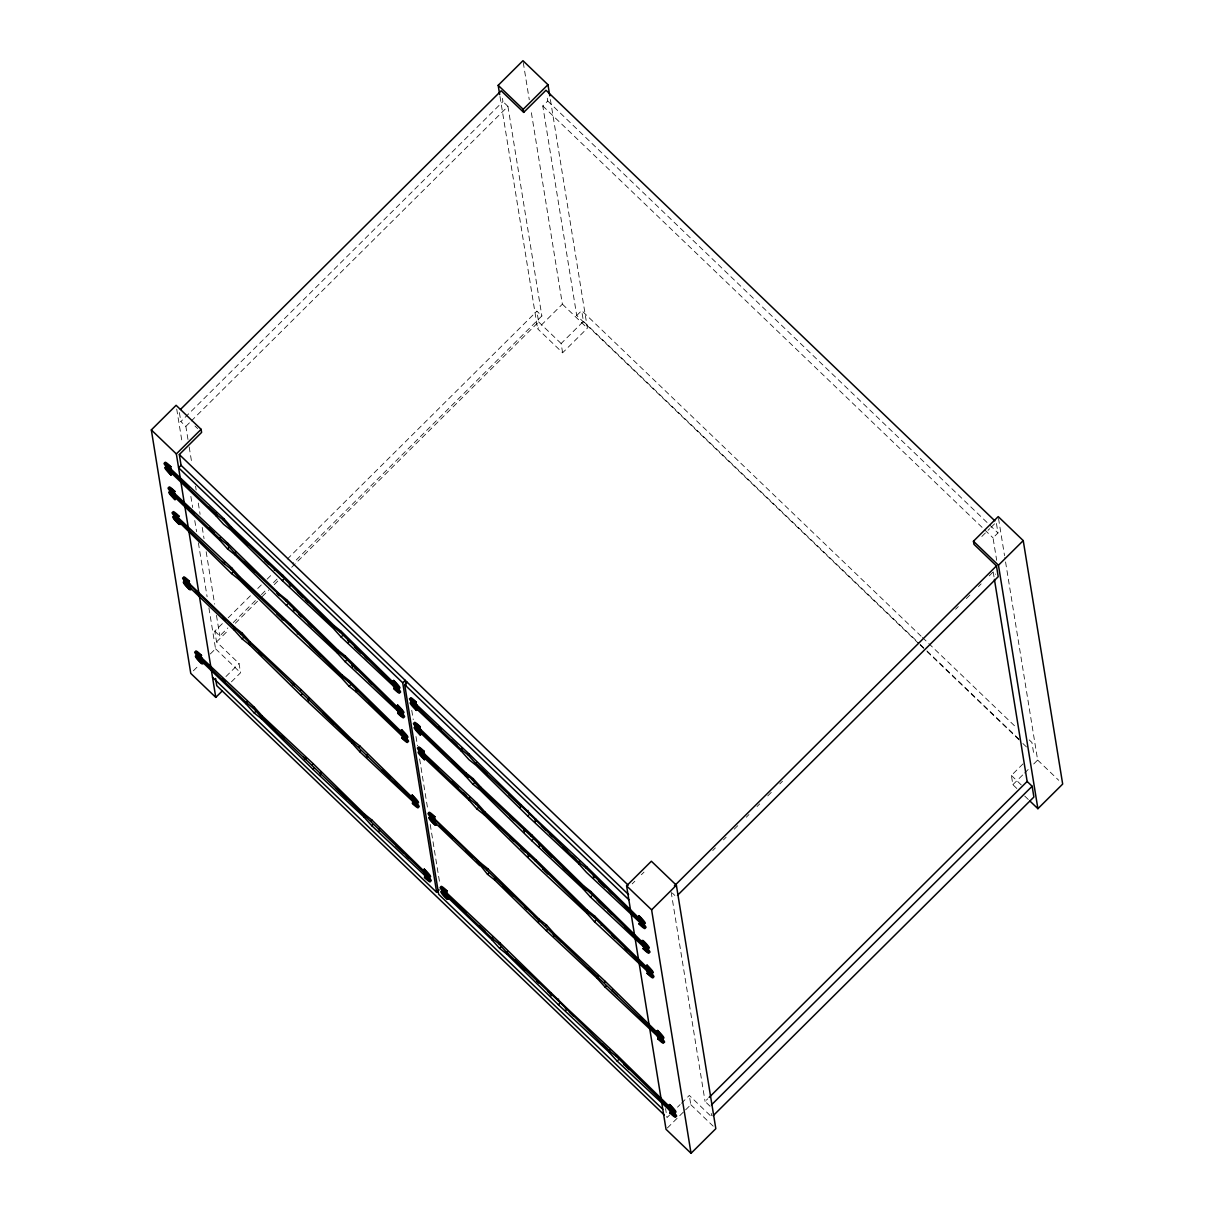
<?xml version="1.0" encoding="UTF-8"?>
<svg xmlns="http://www.w3.org/2000/svg" width="1214" height="1214" viewBox="0 0 1214 1214"><rect width="100%" height="100%" fill="white"/><g stroke="black" fill="none" stroke-linecap="round" stroke-linejoin="round"><path stroke-width="0.75" stroke-dasharray="5 3.75" d="M187.973 439.483L185.863 426.372L180.856 421.577L502.93 101.581L502.05 96.194M185.863 426.372L189.885 422.381M191.22 421.046L507.938 106.377L502.93 101.581M918.861 643.724L576.726 315.503L542.779 105.952L547.742 101.02L546.861 95.633M231.419 681.843L240.554 672.768L239.052 663.527L216.547 641.933L214.802 631.143L222.845 623.146M228.217 617.805L251.025 595.148M257.732 588.471L261.769 584.48M267.126 579.139L272.497 573.812M287.263 559.138L536.876 311.148L541.869 315.943L292.271 563.933M214.802 631.143L219.795 635.939L227.853 627.942M233.225 622.6L256.033 599.944M261.405 594.602L266.761 589.276M273.484 582.614L277.505 578.608M216.547 641.933L228.627 629.929M235.334 623.268L260.828 597.925M262.163 596.59L268.886 589.928M274.243 584.602L278.279 580.596M291.694 567.257L538.621 321.922L536.876 311.148M193.375 670.796L198.595 665.621M210.326 653.951L215.546 648.777L208.914 607.88M550.382 99.563L587.409 328.159L562.628 352.773L537.62 328.782L562.386 304.168L531.079 110.884M576.726 315.503L581.673 310.587L921.077 636.166M225.941 676.562L239.052 663.527M562.628 352.773L561.126 343.532L583.433 321.376L581.673 310.587M632.206 883.853L634.816 881.258M641.387 874.733L643.997 872.122M981.822 536.497L989.683 528.682M991.003 527.377L996.239 522.157L997.984 532.946L993.037 537.863L996.679 560.322M712.724 850.559L715.41 847.888M723.468 839.891L726.154 837.22M734.197 829.223L738.233 825.232M746.276 817.234L748.962 814.564M757.02 806.566L759.706 803.896M767.749 795.898L771.77 791.892M779.828 783.895L782.514 781.224M955.63 609.231L958.316 606.56M966.359 598.563L970.396 594.557M978.438 586.559L981.124 583.888M989.182 575.891L993.204 571.9L995.708 574.298M669.627 1114.998L667.017 1117.593L665.56 1108.61M677.503 1107.168L680.128 1104.573M681.433 1103.268L689.309 1095.438L711.814 1117.047L711.237 1113.45M1016.831 788.478L1012.886 784.684L1011.383 775.442L1024.495 762.407M667.336 1128.003L684.286 1111.174M685.591 1109.869L690.812 1104.694L689.309 1095.438M1012.886 784.684L1023.311 774.335M1024.616 773.03L1028.531 769.145M1033.736 763.97L1037.651 760.07L1004.843 557.499M710.069 1106.258L705.076 1101.447L707.762 1098.791M547.742 101.02L997.984 532.946M542.779 105.952L993.037 537.863M922.443 637.487L1015.511 726.746M1029.199 739.887L1031.93 742.513L1033.675 753.287M583.433 321.376L918.725 643.01M920.091 644.331L925.569 649.581M926.935 650.886L1021.369 741.481M920.227 645.029L925.705 650.279M927.071 651.599L1021.505 742.179M1022.871 743.484L1026.983 747.429M562.386 304.168L587.409 328.159M1037.651 760.07L1058.714 780.283M538.621 321.922L561.126 343.532M1011.383 775.442L1023.296 786.884M1024.722 796.065L1028.683 799.844M194.999 426.038L197.654 428.572M672.374 893.094L674.878 895.492M215.546 648.777L240.554 672.768M690.812 1104.694L713.179 1126.152M998.53 518.469L1004.539 555.648M993.204 571.9L994.114 577.515M671.13 891.895L705.076 1101.447M523.264 62.551L529.274 99.73M507.938 106.377L541.869 315.943M499.986 96.467L537.62 328.782M411.743 710.311L413.261 719.674M415.992 736.519L417.495 745.866M419.619 758.962L427.798 809.48M430.226 824.458L439.62 882.457M189.187 446.964L191.615 461.927M195.56 486.253L196.167 490.001M198.277 503.097L200.098 514.326M202.222 527.422L204.043 538.652M206.168 551.748L214.65 604.132M216.471 615.361L219.795 635.939M179.399 412.593L180.856 421.577M176.713 409.027L182.13 442.488M190.856 496.374L192.662 507.528M194.771 520.533L196.577 531.686M198.383 542.84L207.108 596.742"/><path stroke-width="1.5" d="M406.993 740.024L406.356 738.582M430.56 880.742A7.466 0.986 45.2 0 0 430.287 878.982L429.24 877.707A7.466 0.986 45.2 0 0 427.95 876.25L423.398 870.575L424.308 869.133A7.466 0.986 45.2 0 1 429.604 874.824A7.466 0.986 45.2 0 1 429.893 876.584L428.967 875.992M647.715 946.601C632.206 928.467 655.378 957.239 642.51 944.234L589.761 892.457L582.477 886.645L530.973 836.067L479.925 788.265L472.2 779.676L418.527 729.386L415.051 724.773L419.194 727.656A7.466 0.986 45.2 0 0 414.141 723.438A7.466 0.986 45.2 0 0 414.429 725.198L415.461 726.488A7.466 0.986 45.2 0 0 419.71 730.904L419.862 731.83A7.466 0.986 45.2 0 0 415.734 728.188L414.809 727.596A7.466 0.986 45.2 0 0 415.097 729.356A7.466 0.986 45.2 0 0 420.393 735.062L421.379 734.075M222.299 690.903L215.773 697.382L190.765 673.391L151.325 429.923L176.106 405.309L201.114 429.316L201.615 432.396L179.323 454.537L181.068 465.326L628.594 894.627M499.682 94.601L498.18 85.314L522.961 60.7L547.969 84.692L549.775 95.845M180.446 409.467L501.185 90.792L523.689 112.386L545.997 90.246L994.873 520.852M215.773 697.382L176.349 453.93L201.114 429.316M523.689 112.386L523.188 109.306L547.969 84.692M394.383 685.394L395.369 684.408L341.362 631.417L334.093 625.605L282.589 575.026L231.525 527.225L223.801 518.651L169.99 468.194L170.795 466.631A7.466 0.986 45.2 0 0 165.741 462.413A7.466 0.986 45.2 0 0 166.03 464.158M169.004 469.181L170.795 466.631M169.292 471.032L170.294 470.046M169.884 468.073L165.665 464.719L170.248 470.379L171.25 469.393L166.667 463.748L170.87 467.087M167.229 468.088L171.918 473.566L171.007 475.008A7.466 0.986 45.2 0 1 165.711 469.302A7.466 0.986 45.2 0 1 165.423 467.557L166.348 468.134A7.466 0.986 45.2 0 1 170.476 471.776L171.326 469.864A7.466 0.986 45.2 0 1 169.823 468.422M171.007 475.008L166.242 469.074L170.552 472.231L171.553 471.244M170.931 474.553L171.918 473.566M181.068 465.326L178.595 467.785L402.714 682.799L436.661 892.351L439.134 889.892M398.374 710.053L399.376 709.067L345.368 656.076L338.084 650.264L286.58 599.686L279.296 593.874L227.792 543.295L173.981 492.854L174.786 491.275A7.466 0.986 45.2 0 0 169.732 487.057A7.466 0.986 45.2 0 0 170.021 488.817M172.995 493.825L174.786 491.275M173.283 495.676L174.285 494.69M173.875 492.732L169.672 489.379L174.255 495.039L175.241 494.052L170.658 488.392L174.862 491.746M174.467 496.42L175.317 494.523L174.467 496.42A7.466 0.986 45.2 0 0 170.339 492.793L169.429 492.201A7.466 0.986 45.2 0 0 169.702 493.961A7.466 0.986 45.2 0 0 174.998 499.667L175.909 498.21L171.447 493.233M174.998 499.667L170.233 493.719L174.543 496.89L175.544 495.904M174.922 499.197L175.909 498.21M402.365 734.698L403.367 733.711L349.359 680.735L342.075 674.923L290.571 624.345L239.522 576.544L231.783 567.955L177.972 517.498L178.777 515.935A7.466 0.986 45.2 0 0 173.329 512.46M176.986 518.484L178.777 515.935M177.29 520.336L179.232 518.712L175.286 514.493M179.308 519.167L178.473 521.079L179.308 519.167A7.466 0.986 45.2 0 1 177.805 517.725M175.438 517.892C190.477 536.269 163.662 509.167 178.549 521.55L179.535 520.563M178.913 523.856L179.9 522.87M170.248 470.379L215.531 513.81L216.517 512.839M396.614 687.215L395.673 686.259L393.806 688.353L398.01 691.692L394.535 687.094L341.119 637.031L333.395 628.442L282.346 580.641L230.842 530.063L223.558 524.251L215.834 515.662L216.82 514.675L208.838 507.012M215.531 513.81L222.815 519.622L223.801 518.651M174.255 495.039L219.522 538.47L220.508 537.483M398.511 687.412L399.239 687.883A7.466 0.986 45.2 0 0 398.966 686.122A7.466 0.986 45.2 0 0 393.67 680.432C391.06 682.647 404.748 693.285 393.124 684.18L340.375 632.403L333.091 626.591L281.587 576.013L230.539 528.211L231.525 527.225M400.954 714.029L398.784 712.011L397.797 712.997L402.001 716.351L398.526 711.738L345.125 661.691L337.386 653.102L286.337 605.3L234.833 554.722L227.549 548.91L219.825 540.321L220.811 539.335M416.888 801.938L417.813 802.53A7.466 0.986 45.2 0 0 417.525 800.77A7.466 0.986 45.2 0 0 412.229 795.064C409.619 797.294 423.322 807.917 411.698 798.827L184.133 579.548L188.443 582.72L189.369 581.263A7.466 0.986 45.2 0 0 184.316 577.045A7.466 0.986 45.2 0 0 184.604 578.805M219.522 538.47L226.806 544.282L227.792 543.295M187.563 583.813L189.369 581.263M187.867 585.664L188.853 584.678M188.823 585.027L189.809 584.04L185.226 578.38L189.445 581.734M189.885 584.511L189.05 586.408L189.885 584.511A7.466 0.986 45.2 0 1 188.382 583.069M186.015 583.221C201.069 601.598 174.239 574.495 189.126 586.878L190.112 585.892M227.549 548.91L228.551 547.924M189.49 589.185L190.492 588.198M177.866 517.376L173.663 514.038L177.138 518.636L223.513 563.129L224.514 562.143M402.32 711.95L403.23 712.542A7.466 0.986 45.2 0 0 402.957 710.782A7.466 0.986 45.2 0 0 397.661 705.076C395.051 707.307 408.739 717.929 397.115 708.839L344.366 657.062L337.097 651.25L285.594 600.672L234.53 552.871L235.531 551.884M234.833 554.722L235.82 553.736M223.513 563.129L230.797 568.941L231.783 567.955M178.549 521.55L231.54 573.554L232.542 572.568M407.236 737.186A7.466 0.986 45.2 0 0 406.948 735.441A7.466 0.986 45.2 0 0 401.652 729.735C399.042 731.951 412.745 742.589 401.106 733.499L348.357 681.722L341.088 675.91L289.585 625.331L238.521 577.515L239.522 576.544M231.54 573.554L238.824 579.366L239.811 578.38M274.318 570.201L275.305 569.214M201.448 655.332L200.522 656.774L201.448 655.332A7.466 0.986 45.2 0 0 196.395 651.114A7.466 0.986 45.2 0 0 196.683 652.859M281.587 576.013L282.589 575.026M199.642 657.882L200.629 656.895L254.454 707.352L262.178 715.926L313.227 763.727L364.731 814.306L372.015 820.118L426.023 873.109L425.037 874.095M199.946 659.733L200.932 658.747M200.522 656.774L196.319 653.42L200.902 659.081L201.888 658.094L197.199 652.631M201.964 658.565L201.129 660.477L201.964 658.565A7.466 0.986 45.2 0 1 200.462 657.123M198.094 657.275C213.148 675.667 186.319 648.549 201.205 660.932L202.192 659.946M234.105 628.457L235.091 627.471L242.375 633.283L250.099 641.872L301.148 689.673L352.652 740.252L359.936 746.064L413.944 799.055L412.957 800.041M282.346 580.641L283.332 579.655M416.933 803.911L417.57 805.352L413.352 801.999L412.365 802.985L413.473 804.063L416.584 806.339L413.094 801.726L359.693 751.678L351.969 743.089L300.905 695.288L249.401 644.71L242.132 638.898L234.393 630.309L235.395 629.322M201.57 663.239L202.571 662.267M278.31 594.86L279.296 593.874M289.327 584.602L290.313 583.615M241.374 634.269L242.375 633.283M289.615 586.453L290.616 585.467M242.132 638.898L243.119 637.911M285.594 600.672L286.58 599.686M286.337 605.3L287.323 604.314M249.113 642.859L250.099 641.872M249.401 644.71L250.403 643.724M282.301 619.519L283.287 618.533M293.318 609.261L294.304 608.275M293.621 611.112L294.607 610.126M289.585 625.331L290.571 624.345M297.309 633.905L298.295 632.934M200.902 659.081L246.184 702.511L247.17 701.54M429.012 877.965L429.65 879.406L425.431 876.068L424.445 877.039L425.553 878.117L428.663 880.393L425.173 875.795L371.772 825.732L364.048 817.143L312.984 769.342L261.48 718.764L254.212 712.952L246.472 704.363L247.474 703.376M333.091 626.591L334.093 625.605M246.184 702.511L253.453 708.323L254.454 707.352M254.212 712.952L255.198 711.965M340.375 632.403L341.362 631.417M292.877 684.848L293.879 683.861M341.119 637.031L342.12 636.045M427.981 876.235L261.192 716.913L262.178 715.926M261.48 718.764L262.482 717.778M337.097 651.25L338.084 650.264M347.841 640.734L348.828 639.748M337.386 653.102L338.387 652.115M348.145 642.601L349.146 641.614M300.162 690.66L301.148 689.673M300.905 695.288L301.907 694.302M344.366 657.062L345.368 656.076M345.125 661.691L346.111 660.704M307.886 699.249L308.887 698.262M308.189 701.1L309.175 700.114M341.088 675.91L342.075 674.923M351.832 665.393L352.819 664.407M352.151 667.26L353.137 666.274M348.357 681.722L349.359 680.735M238.824 579.366L290.328 629.945L341.377 677.746L349.116 686.335L350.102 685.349M355.823 690.038L356.81 689.051M349.116 686.335L356.142 691.904L357.128 690.933M304.957 758.902L305.958 757.915M392.759 681.873L393.67 680.432M312.241 764.714L313.227 763.727M393.124 684.18L394.11 683.194L398.435 686.365L393.746 680.887M393.427 686.031L394.413 685.045M312.984 769.342L313.986 768.356M392.683 681.418A7.466 0.986 45.2 0 1 397.964 687.109A7.466 0.986 45.2 0 1 398.253 688.869L397.327 688.277A7.466 0.986 45.2 0 1 393.199 684.65L393.351 685.576A7.466 0.986 45.2 0 1 397.6 689.992L398.647 691.267A7.466 0.986 45.2 0 1 398.92 693.027A7.466 0.986 45.2 0 1 393.882 688.808L394.793 687.367L395.901 688.444M402.714 682.799L405.188 680.326L406.098 685.94M662.783 1109.277L438.664 894.278L404.717 684.711L407.191 682.253M351.665 741.238L352.652 740.252M319.965 773.303L320.966 772.316M351.969 743.089L352.955 742.103M320.268 775.154L321.255 774.168M396.75 706.533L397.661 705.076M397.115 708.839L398.116 707.853L402.426 711.025L397.737 705.546M358.949 747.05L359.936 746.064M396.674 706.062A7.466 0.986 45.2 0 1 401.955 711.768A7.466 0.986 45.2 0 1 402.244 713.529L401.318 712.937A7.466 0.986 45.2 0 1 397.19 709.295L397.342 710.22A7.466 0.986 45.2 0 1 401.606 714.636L402.638 715.926A7.466 0.986 45.2 0 1 402.927 717.686A7.466 0.986 45.2 0 1 397.873 713.468L398.86 712.481M359.693 751.678L360.679 750.692M416.19 702.026L415.279 703.467L416.19 702.026A7.466 0.986 45.2 0 0 410.742 698.536M414.384 704.575L415.385 703.589L469.196 754.046L535.708 819.01L586.757 866.826L640.764 919.802L639.778 920.789M415.279 703.467L411.06 700.129L415.643 705.774L416.645 704.803L412.168 699.81M412.623 703.483L417.312 708.961L416.402 710.402A7.466 0.986 45.2 0 1 411.106 704.697A7.466 0.986 45.2 0 1 410.818 702.952L411.743 703.528A7.466 0.986 45.2 0 1 415.871 707.17L416.721 705.258A7.466 0.986 45.2 0 1 415.218 703.817M366.4 755.381L367.402 754.395M366.719 757.248L367.705 756.261M416.402 710.402L417.312 708.961M400.741 731.177L401.652 729.735M401.106 733.499L402.107 732.497L406.417 735.669L401.728 730.191M400.666 730.722A7.466 0.986 45.2 0 1 405.962 736.428A7.466 0.986 45.2 0 1 406.235 738.173L405.324 737.596A7.466 0.986 45.2 0 1 401.181 733.954L401.333 734.88A7.466 0.986 45.2 0 1 405.597 739.296L406.629 740.586A7.466 0.986 45.2 0 1 406.918 742.331A7.466 0.986 45.2 0 1 401.864 738.112L402.775 736.67L406.569 739.872M401.864 738.112L402.851 737.126M419.194 727.656L420.181 726.67A7.466 0.986 45.2 0 0 414.733 723.195M418.375 729.235L420.181 726.67M418.678 731.071L419.816 730.221M419.634 730.433L420.636 729.447L416.053 723.787L420.256 727.14M420.393 735.062L415.628 729.128L419.938 732.285L420.924 731.298M420.317 734.591L421.304 733.605L417.146 728.097M424.172 751.329L423.261 752.771L424.172 751.329A7.466 0.986 45.2 0 0 419.118 747.111A7.466 0.986 45.2 0 0 419.407 748.871M422.381 753.879L423.367 752.892L477.178 803.349L484.902 811.938L535.966 859.74L587.47 910.318L594.739 916.13L648.746 969.106L647.76 970.092M423.261 752.771L419.058 749.433L423.64 755.093L424.627 754.106L420.044 748.446L424.247 751.8M363.745 815.292L364.731 814.306M420.818 753.287L425.295 758.264L424.384 759.706A7.466 0.986 45.2 0 1 419.088 754.015A7.466 0.986 45.2 0 1 418.8 752.255L419.725 752.847A7.466 0.986 45.2 0 1 423.853 756.474L424.703 754.562A7.466 0.986 45.2 0 1 423.2 753.12M364.048 817.143L365.035 816.157M424.384 759.706L425.295 758.264M371.029 821.104L372.015 820.118M371.772 825.732L372.759 824.746M411.318 796.521L412.229 795.064M378.48 829.435L379.481 828.449M415.643 705.774L460.925 749.22L461.912 748.234M378.798 831.302L379.785 830.315M411.698 798.827L412.684 797.841L416.994 801.012L412.305 795.534M642.009 922.61L641.068 921.654L639.186 923.748L643.405 927.086L639.93 922.488L586.514 872.426L578.79 863.837L527.741 816.036L476.237 765.457L468.953 759.645L461.229 751.056L462.215 750.085M411.243 796.05A7.466 0.986 45.2 0 1 416.539 801.756A7.466 0.986 45.2 0 1 416.827 803.516L415.901 802.924A7.466 0.986 45.2 0 1 411.774 799.282L411.925 800.208A7.466 0.986 45.2 0 1 416.174 804.624L417.206 805.914A7.466 0.986 45.2 0 1 417.495 807.674A7.466 0.986 45.2 0 1 412.441 803.456L413.428 802.469M460.925 749.22L468.209 755.032L469.196 754.046M464.916 773.864L465.903 772.878L473.187 778.69L480.911 787.279L531.975 835.08L583.479 885.659L590.748 891.471L644.755 944.462L643.769 945.448M643.906 922.822L644.634 923.277A7.466 0.986 45.2 0 0 644.346 921.517A7.466 0.986 45.2 0 0 639.065 915.826C636.455 918.042 650.143 928.68 638.518 919.575L585.77 867.798L578.486 861.986L526.982 811.407L475.934 763.606L476.92 762.62M646.971 948.362L648.382 950.759L644.179 947.406L643.192 948.392L647.396 951.746L643.921 947.132L590.505 897.085L582.781 888.496L531.732 840.695L480.228 790.117L472.944 784.305L465.22 775.716L466.206 774.729L451.562 760.677M662.283 1037.333L663.208 1037.924A7.466 0.986 45.2 0 0 662.92 1036.164A7.466 0.986 45.2 0 0 657.624 1030.458C655.014 1032.689 668.717 1043.312 657.093 1034.222L429.528 814.943L433.838 818.115L434.764 816.658A7.466 0.986 45.2 0 0 429.71 812.439A7.466 0.986 45.2 0 0 429.984 814.199M472.2 779.676L473.187 778.69M432.958 819.222L434.764 816.658M433.261 821.059L434.248 820.087M434.217 820.421L435.204 819.435L430.621 813.775L434.824 817.128M435.28 819.905L434.445 821.817L435.28 819.905A7.466 0.986 45.2 0 1 433.777 818.464M431.41 818.615C446.464 836.992 419.634 809.89 434.521 822.273L435.507 821.286M472.944 784.305L473.93 783.318M434.885 824.579L435.887 823.593M423.64 755.093L468.908 798.524L469.894 797.537M479.925 788.265L480.911 787.279M650.962 973.006L652.373 975.419L648.17 972.065L647.183 973.051L651.387 976.405L647.912 971.792L594.496 921.73L586.772 913.156L535.723 865.339L484.219 814.761L476.935 808.949L469.211 800.375L470.197 799.389M468.908 798.524L476.192 804.336L477.178 803.349M476.935 808.949L477.921 807.978M423.398 870.575L424.308 869.133M423.777 872.881L424.763 871.895M652.616 972.596A7.466 0.986 45.2 0 0 652.343 970.836A7.466 0.986 45.2 0 0 647.047 965.13C644.437 967.346 658.125 977.983 646.501 968.893L593.752 917.116L586.468 911.304L534.964 860.726L483.916 812.925L484.902 811.938M484.219 814.761L485.205 813.79M423.322 870.119A7.466 0.986 45.2 0 1 428.618 875.81A7.466 0.986 45.2 0 1 428.906 877.57L427.981 876.978A7.466 0.986 45.2 0 1 423.853 873.352L424.005 874.277A7.466 0.986 45.2 0 1 428.254 878.678L429.286 879.968A7.466 0.986 45.2 0 1 429.574 881.728A7.466 0.986 45.2 0 1 424.521 877.51L425.431 876.068M519.698 805.595L520.7 804.624M520.002 807.447L521.003 806.46M446.843 890.727L445.917 892.169L446.843 890.727A7.466 0.986 45.2 0 0 441.79 886.508A7.466 0.986 45.2 0 0 442.063 888.253M526.982 811.407L527.984 810.436M445.037 893.276L446.024 892.29L499.834 942.747L566.346 1007.711L617.41 1055.527L671.418 1108.503L670.432 1109.49M445.341 895.128L446.327 894.141M445.917 892.169L441.714 888.83L446.297 894.475L447.283 893.504L442.7 887.844L446.919 891.182M447.359 893.959L446.524 895.871L447.359 893.959A7.466 0.986 45.2 0 1 445.857 892.518M443.489 892.669C458.543 911.061 431.714 883.959 446.6 896.327L447.587 895.34M479.484 863.852L480.486 862.866L487.755 868.678L539.259 919.256L546.543 925.068L554.267 933.657L605.331 981.458L659.339 1034.449L658.337 1035.436M527.741 816.036L528.727 815.049M660.917 1039.412L658.747 1037.393L657.76 1038.38L661.964 1041.733L658.489 1037.12L605.088 987.073L597.349 978.484L546.3 930.683L494.796 880.104L487.512 874.292L476.783 860.893M446.964 898.648L447.966 897.662M523.704 830.255L524.691 829.268M534.721 819.996L535.708 819.01M523.993 832.106L524.994 831.12M486.768 869.664L487.755 868.678M535.01 821.848L536.011 820.861M487.512 874.292L488.514 873.306M530.973 836.067L531.975 835.08M531.732 840.695L532.718 839.709M494.493 878.253L495.494 877.267M494.796 880.104L495.782 879.118M527.695 854.914L528.682 853.928M538.712 844.656L539.699 843.669M527.999 856.765L528.985 855.779M539.001 846.507L540.002 845.521M534.964 860.726L535.966 859.74M542.704 869.315L543.69 868.329M446.297 894.475L491.564 937.921L492.565 936.935M672.996 1113.481L670.826 1111.463L669.84 1112.449L674.043 1115.787L670.568 1111.189L617.167 1061.127L609.428 1052.538L558.379 1004.737L506.875 954.158L499.591 948.346L491.867 939.757L492.854 938.771M578.486 861.986L579.473 861.014M578.79 863.837L579.776 862.851M491.564 937.921L498.848 943.733L499.834 942.747M499.591 948.346L500.593 947.36M585.77 867.798L586.757 866.826M538.272 920.242L539.259 919.256M674.362 1111.387L675.288 1111.978A7.466 0.986 45.2 0 0 674.999 1110.218A7.466 0.986 45.2 0 0 669.703 1104.528C667.093 1106.743 680.796 1117.381 669.172 1108.276L616.409 1056.499L609.14 1050.687L557.636 1000.108L506.572 952.307L507.573 951.321M538.576 922.094L539.562 921.107M506.875 954.158L507.862 953.172M582.477 886.645L583.479 885.659M593.221 876.129L594.223 875.142M582.781 888.496L583.767 887.51L574.192 878.329M593.54 877.995L594.526 877.009M545.556 926.054L546.543 925.068M546.3 930.683L547.286 929.696M589.761 892.457L590.748 891.471M590.505 897.085L591.506 896.099M553.281 934.643L554.267 933.657M553.584 936.495L554.57 935.508M586.468 911.304L587.47 910.318M597.227 900.788L598.214 899.802M586.772 913.156L587.758 912.169M593.752 917.116L594.739 916.13M626.591 885.841L651.372 861.227L676.38 885.218L715.82 1128.686L691.039 1153.3L666.031 1129.308L626.591 885.841L651.615 909.832L691.039 1153.3M677.473 895.355L998.212 576.696L996.466 565.906L973.947 544.312L973.446 541.232L998.227 516.618L1023.235 540.609L1062.675 784.077L1037.894 808.691L1029.988 801.103M594.496 921.73L595.497 920.743M601.218 925.432L602.205 924.461M550.352 994.296L551.338 993.325M550.655 996.148L551.642 995.161M638.139 917.268L639.065 915.826M557.636 1000.108L558.622 999.137M638.518 919.575L639.505 918.588L643.83 921.76L639.141 916.282M639.186 923.748L639.262 924.203A7.466 0.986 45.2 0 0 644.315 928.422A7.466 0.986 45.2 0 0 644.027 926.677L642.995 925.387A7.466 0.986 45.2 0 0 638.746 920.971L639.732 919.984A7.466 0.986 45.2 0 1 643.997 924.4L645.029 925.69A7.466 0.986 45.2 0 1 645.302 927.435M674.392 885.901L996.466 565.906M638.822 921.426L639.808 920.44L640.916 921.502M651.615 909.832L676.38 885.218M1037.894 808.691L998.454 565.223L1023.235 540.609M558.379 1004.737L559.366 1003.75M639.262 924.203L640.188 922.761L643.268 925.508M597.06 976.633L598.047 975.646M565.36 1008.697L566.346 1007.711M597.349 978.484L598.35 977.498L588.775 968.317M565.663 1010.549L566.65 1009.562M642.13 941.927L643.132 940.941M642.51 944.234L643.496 943.248L647.29 946.45M604.329 982.445L605.331 981.458M642.737 945.63L643.572 943.718L642.737 945.63A7.466 0.986 45.2 0 1 646.986 950.031L648.033 951.321A7.466 0.986 45.2 0 1 648.306 953.081A7.466 0.986 45.2 0 1 643.253 948.862L643.192 948.392M642.813 946.085L643.799 945.099M644.073 947.299L645.059 946.313M643.253 948.862L644.179 947.406M605.088 987.073L606.074 986.087M611.795 990.776L612.782 989.789M646.136 966.572L647.047 965.13M646.501 968.893L647.487 967.907L651.812 971.063L647.123 965.6M647.183 973.051L647.259 973.507A7.466 0.986 45.2 0 0 652.297 977.74A7.466 0.986 45.2 0 0 652.024 975.98L650.992 974.69A7.466 0.986 45.2 0 0 646.728 970.274L647.715 969.288A7.466 0.986 45.2 0 1 651.979 973.704L653.011 974.994A7.466 0.986 45.2 0 1 652.373 976.162M646.804 970.745L647.79 969.758M648.064 971.944L649.05 970.957M647.259 973.507L648.17 972.065M609.14 1050.687L610.126 1049.715M609.428 1052.538L610.43 1051.552M616.409 1056.499L617.41 1055.527M617.167 1061.127L618.154 1060.141M656.713 1031.915L657.624 1030.458M623.875 1064.83L624.861 1063.843M657.093 1034.222L658.079 1033.235L662.389 1036.407L657.7 1030.929M657.76 1038.38L657.836 1038.85A7.466 0.986 45.2 0 0 662.89 1043.069A7.466 0.986 45.2 0 0 662.601 1041.309L661.569 1040.019A7.466 0.986 45.2 0 0 657.305 1035.618L658.155 1033.706L658.307 1034.631A7.466 0.986 45.2 0 1 662.556 1039.032L663.588 1040.322A7.466 0.986 45.2 0 1 663.876 1042.082M657.305 1035.618L658.307 1034.631M657.381 1036.073L658.383 1035.087M658.641 1037.287L659.49 1036.134M657.836 1038.85L658.747 1037.393M668.793 1105.969L669.703 1104.528M669.172 1108.276L670.158 1107.289L674.468 1110.461L669.779 1104.983M669.84 1112.449L669.916 1112.904A7.466 0.986 45.2 0 0 674.969 1117.123A7.466 0.986 45.2 0 0 674.681 1115.362L673.649 1114.088A7.466 0.986 45.2 0 0 669.384 1109.672L670.386 1108.686A7.466 0.986 45.2 0 1 674.635 1113.101L675.667 1114.391A7.466 0.986 45.2 0 1 675.955 1116.136M669.46 1110.127L670.462 1109.141M670.72 1111.341L671.57 1110.203M669.916 1112.904L670.826 1111.463M709.097 1097.456L1027.15 781.452L994.418 579.382M711.419 1104.922L1032.143 786.262L1027.15 781.452M713.164 1115.712L1033.888 797.037L1032.143 786.262M412.062 699.143L416.265 702.481M197.305 652.449L201.524 655.788M412.548 702.42L412.73 702.557A7.466 0.986 45.2 0 1 415.37 704.742M416.721 727.201L415.81 726.609A7.466 0.986 45.2 0 0 416.083 728.37M419.801 751.269L420.712 751.861A7.466 0.986 45.2 0 1 424.854 755.487L424.703 754.562M647.715 947.345L648.625 947.937A7.466 0.986 45.2 0 0 648.337 946.176A7.466 0.986 45.2 0 0 643.056 940.471M401.88 714.758L402.987 715.365L402.365 713.923M661.842 1040.155L662.965 1040.747L662.328 1039.305M673.922 1114.209L675.045 1114.801L674.407 1113.375M172.449 493.157L173.374 493.886M175.772 513.643L178.853 516.39M396.963 689.385L398.89 690.038M187.032 583.145L187.942 583.873M199.111 657.199L200.022 657.927M422.76 753.94L438.239 768.735M416.326 709.947L411.743 704.287L461.229 751.056M424.308 759.251L419.725 753.591L469.211 800.375M424.384 869.588L428.967 875.248L424.763 871.895M498.18 85.314L523.188 109.306M973.446 541.232L998.454 565.223M179.323 454.537L628.199 885.158M151.325 429.923L176.349 453.93M404.717 684.711L628.837 899.711M180.871 480.198L188.853 487.861M231.828 529.076L234.56 531.702M242.77 539.577L248.248 544.828M264.667 560.58L268.764 564.51M297.445 592.022L302.923 597.273M305.655 599.898L308.402 602.523M330.284 623.526L334.381 627.456M354.473 646.728L361.119 653.117M365.126 656.941L367.781 659.506M382.425 673.558L386.431 677.382M438.239 727.08L440.91 729.644M451.562 739.857L456.889 744.971M477.223 764.471L486.799 773.667M508.681 794.654L519.622 805.155M541.474 826.112L545.587 830.057M549.684 833.988L552.416 836.613M563.357 847.114L567.469 851.044M572.932 856.295L575.679 858.92M598.532 880.848L605.179 887.237M609.185 891.061L611.841 893.625M625.164 906.388L639.808 920.44M170.552 472.231L215.834 515.662M419.376 728.248L465.903 772.878M180.871 501.018L188.853 508.681M191.524 511.231L194.179 513.78M208.823 527.832L214.15 532.946M244.029 561.612L254.97 572.098M276.868 593.1L279.599 595.725M298.705 614.056L301.451 616.682M308.28 623.252L312.393 627.183M330.178 644.239L335.641 649.49M354.473 667.548L357.128 670.098M369.117 681.6L371.772 684.15M424.93 735.138L431.577 741.526M488.058 795.686L490.79 798.311M509.941 816.688L514.053 820.618M542.734 848.146L552.309 857.327M563.25 867.828L565.982 870.453M598.532 901.668L605.179 908.057M607.85 910.606L611.841 914.446M625.164 927.223L630.491 932.322M174.543 496.89L219.825 540.321M419.938 732.285L465.22 775.716M180.871 521.838L184.862 525.662M222.147 561.429L224.802 563.994M245.289 583.631L249.386 587.576M276.746 613.814L283.59 620.384M309.54 645.271L320.481 655.772M331.437 666.274L334.169 668.899M369.117 702.42L377.099 710.084M379.77 712.648L382.425 715.198M395.749 727.975L399.74 731.799M451.562 781.497L458.209 787.886M463.536 793L466.206 795.549M489.318 817.72L498.893 826.901M509.834 837.402L513.932 841.348M520.776 847.903L524.873 851.833M543.993 870.18L548.091 874.11M575.451 900.348L586.392 910.849M611.841 935.266L614.512 937.815M625.164 948.043L627.82 950.592M639.808 962.095L645.135 967.194M356.142 691.904L402.517 736.397L405.992 740.995L401.788 737.657M188.549 582.841L235.091 627.471M433.944 818.236L480.486 862.866M195.439 591.006L199.43 594.83M223.406 617.82L226.062 620.384M258.612 651.599L262.71 655.53M291.436 683.087L294.167 685.713M322.863 713.24L333.804 723.726M344.746 734.227L347.477 736.852M382.364 770.313L390.347 777.977M394.338 781.801L397.008 784.365M439.498 825.125L452.822 837.888M466.13 850.665L472.792 857.054M502.626 885.674L513.568 896.175M524.524 906.676L527.255 909.301M534.099 915.857L538.197 919.802M555.936 936.813L561.414 942.064M613.1 991.656L617.091 995.495M639.732 1017.211L642.403 1019.76M189.126 586.878L234.393 630.309M434.521 822.273L479.788 865.703M208.854 666.334L211.509 668.899M222.162 679.112L224.833 681.661M270.692 725.653L274.789 729.584M281.633 736.154L284.364 738.78M303.515 757.141L306.247 759.767M336.308 788.599L347.25 799.1M395.764 845.642L403.761 853.305M406.417 855.87L409.088 858.419M451.578 899.179L466.222 913.231M479.545 926.009L484.872 931.108M514.706 959.743L525.647 970.229M536.603 980.73L539.335 983.355M547.544 991.231L550.276 993.856M569.381 1012.188L573.494 1016.133M602.22 1043.691L607.698 1048.926M625.18 1065.71L629.171 1069.549M201.205 660.932L246.472 704.363M446.6 896.327L491.867 939.757M212.541 677.351L436.661 892.351M664.27 1114.968L216.76 685.682L215.591 678.489M423.807 754.88L424.93 755.958M468.209 755.032L475.934 763.606M583.767 887.51L585.983 889.968M466.206 774.729L468.422 777.188M222.815 519.622L230.539 528.211M476.192 804.336L483.916 812.925M226.806 544.282L234.53 552.871M230.797 568.941L238.521 577.515M498.848 943.733L506.572 952.307M253.453 708.323L261.192 716.913M672.647 1111.311L673.633 1112.403M669.384 1109.672L669.248 1108.746A7.466 0.986 45.2 0 0 673.375 1112.373L674.286 1112.965A7.466 0.986 45.2 0 0 674.013 1111.205A7.466 0.986 45.2 0 0 668.717 1105.514M638.746 920.971L638.594 920.045A7.466 0.986 45.2 0 0 642.722 923.672L643.648 924.264A7.466 0.986 45.2 0 0 643.359 922.503A7.466 0.986 45.2 0 0 638.063 916.813M646.728 970.274L646.576 969.349A7.466 0.986 45.2 0 0 650.704 972.991L651.63 973.567A7.466 0.986 45.2 0 0 651.341 971.822A7.466 0.986 45.2 0 0 646.06 966.116M416.721 705.258L416.857 706.184M420.863 730.843L420.712 729.918A7.466 0.986 45.2 0 1 419.209 728.476M171.326 469.864L171.478 470.789M442.746 892.427A7.466 0.986 45.2 0 1 442.457 890.666L443.383 891.258A7.466 0.986 45.2 0 1 444.597 892.199M446.008 893.443A7.466 0.986 45.2 0 1 447.511 894.885M447.04 899.104A7.466 0.986 45.2 0 1 441.759 893.398A7.466 0.986 45.2 0 1 441.471 891.653L442.382 892.229A7.466 0.986 45.2 0 1 446.524 895.871M673.816 1114.604A7.466 0.986 45.2 0 1 672.404 1113.359M446.373 894.946A7.466 0.986 45.2 0 1 442.108 890.53L441.077 889.24A7.466 0.986 45.2 0 1 440.788 887.495A7.466 0.986 45.2 0 1 445.842 891.713M201.645 663.709A7.466 0.986 45.2 0 1 196.365 658.003A7.466 0.986 45.2 0 1 196.076 656.258L197.002 656.835A7.466 0.986 45.2 0 1 201.129 660.477M196.668 656.015A7.466 0.986 45.2 0 1 197.063 655.272L197.988 655.848A7.466 0.986 45.2 0 1 202.116 659.49M429.65 880.165A7.466 0.986 45.2 0 1 428.421 879.209M200.978 659.551A7.466 0.986 45.2 0 1 196.729 655.135L195.682 653.845A7.466 0.986 45.2 0 1 195.408 652.085A7.466 0.986 45.2 0 1 200.447 656.319M430.667 818.357A7.466 0.986 45.2 0 1 430.378 816.597L431.304 817.189A7.466 0.986 45.2 0 1 432.518 818.145M433.929 819.389A7.466 0.986 45.2 0 1 435.431 820.831M434.961 825.05A7.466 0.986 45.2 0 1 429.68 819.344A7.466 0.986 45.2 0 1 429.392 817.583L430.302 818.175A7.466 0.986 45.2 0 1 434.445 821.817M656.637 1031.445A7.466 0.986 45.2 0 1 661.933 1037.151A7.466 0.986 45.2 0 1 662.207 1038.911L661.296 1038.319A7.466 0.986 45.2 0 1 657.153 1034.692M434.293 820.892A7.466 0.986 45.2 0 1 430.029 816.476L428.997 815.186A7.466 0.986 45.2 0 1 428.709 813.426A7.466 0.986 45.2 0 1 433.762 817.644M189.566 589.655A7.466 0.986 45.2 0 1 184.285 583.949A7.466 0.986 45.2 0 1 183.997 582.189L184.923 582.781A7.466 0.986 45.2 0 1 189.05 586.408M184.589 581.946A7.466 0.986 45.2 0 1 184.983 581.202L185.909 581.794A7.466 0.986 45.2 0 1 190.037 585.436M418.481 806.688A7.466 0.986 45.2 0 0 418.208 804.928L417.161 803.638A7.466 0.986 45.2 0 0 415.871 802.181M417.57 806.096A7.466 0.986 45.2 0 1 414.93 803.896M188.898 585.482A7.466 0.986 45.2 0 1 184.649 581.081L183.602 579.791A7.466 0.986 45.2 0 1 183.329 578.031A7.466 0.986 45.2 0 1 188.367 582.25M421.121 754.319A7.466 0.986 45.2 0 1 420.09 753.029M419.391 752.012A7.466 0.986 45.2 0 1 419.24 751.102M423.701 755.548A7.466 0.986 45.2 0 1 419.452 751.132L418.42 749.857A7.466 0.986 45.2 0 1 418.132 748.097A7.466 0.986 45.2 0 1 423.185 752.316M178.989 524.311A7.466 0.986 45.2 0 1 173.693 518.621A7.466 0.986 45.2 0 1 173.42 516.861L174.33 517.452A7.466 0.986 45.2 0 1 178.473 521.079M173.997 516.618A7.466 0.986 45.2 0 1 174.406 515.874L175.332 516.466A7.466 0.986 45.2 0 1 179.46 520.093M406.978 740.768A7.466 0.986 45.2 0 0 407.616 739.599L406.584 738.309A7.466 0.986 45.2 0 0 403.822 735.335M178.321 520.153A7.466 0.986 45.2 0 1 174.057 515.738L173.025 514.448A7.466 0.986 45.2 0 1 172.737 512.703A7.466 0.986 45.2 0 1 177.79 516.921M170.704 492.975A7.466 0.986 45.2 0 1 170.415 491.215L171.341 491.807A7.466 0.986 45.2 0 1 172.555 492.763M173.966 494.007A7.466 0.986 45.2 0 1 175.469 495.449M403.913 716.7A7.466 0.986 45.2 0 0 403.625 714.94L402.593 713.65A7.466 0.986 45.2 0 0 399.831 710.691M401.773 715.152A7.466 0.986 45.2 0 1 400.362 713.908M174.33 495.494A7.466 0.986 45.2 0 1 170.066 491.093L169.034 489.803A7.466 0.986 45.2 0 1 168.746 488.043A7.466 0.986 45.2 0 1 173.799 492.262M642.069 941.457A7.466 0.986 45.2 0 1 647.35 947.163A7.466 0.986 45.2 0 1 647.639 948.923L646.713 948.331A7.466 0.986 45.2 0 1 642.585 944.704M649.308 952.095A7.466 0.986 45.2 0 0 649.02 950.334L647.988 949.044A7.466 0.986 45.2 0 0 645.226 946.085M648.382 951.503A7.466 0.986 45.2 0 1 647.168 950.547M411.258 701.783A7.466 0.986 45.2 0 1 411.819 701.965M415.719 706.245A7.466 0.986 45.2 0 1 411.47 701.829L410.438 700.539A7.466 0.986 45.2 0 1 410.15 698.794A7.466 0.986 45.2 0 1 415.203 703.012M165.863 466.388A7.466 0.986 45.2 0 1 166.424 466.571L167.335 467.147A7.466 0.986 45.2 0 1 169.975 469.348M398.996 691.464A7.466 0.986 45.2 0 0 399.634 690.296L398.602 689.006A7.466 0.986 45.2 0 0 395.84 686.031M170.324 470.85A7.466 0.986 45.2 0 1 166.075 466.434L165.043 465.144A7.466 0.986 45.2 0 1 164.755 463.384A7.466 0.986 45.2 0 1 169.808 467.618"/></g></svg>
